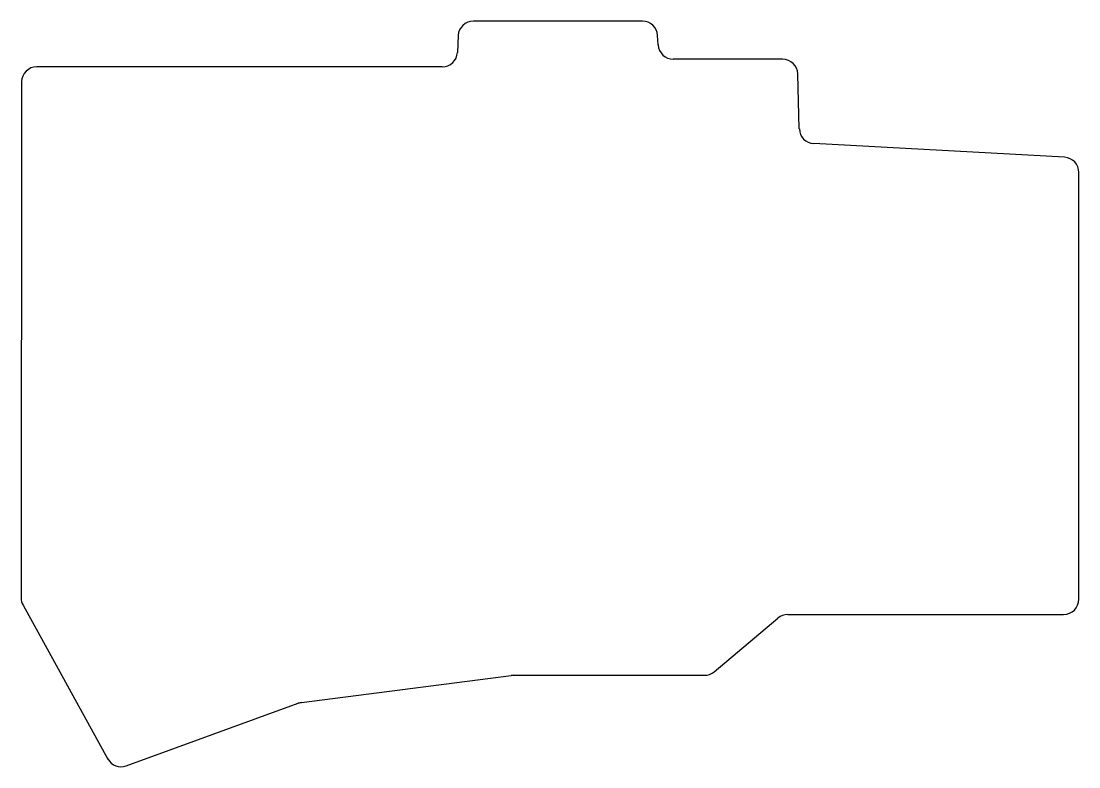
# Model space of a CAD drawing. Header units: millimetres. Extents: x 259 to 398, y -115 to -17.
import ezdxf

# ---------------------------------------------------------------- set-up
doc = ezdxf.new("R2010")
doc.units = ezdxf.units.MM

msp = doc.modelspace()

# ---------------------------------------------------------------- linework, layer by layer
for p, q in [((340.62, -17), (318.4, -17)), ((316.4, -18.9), (316.3, -21.1)), ((342.69, -20.12), (342.61, -18.88)), ((359.05, -22), (344.68, -22)), ((314.3, -23), (261, -23)), ((259, -25), (258.94, -92.82)), ((361.25, -31.16), (361.05, -23.95)), ((396.11, -34.9), (363.14, -33.1)), ((398, -93), (398, -36.89)), ((259.19, -93.79), (270.33, -114)), ((350.06, -102.53), (358.44, -95.47)), ((359.73, -95), (396, -95)), ((295.8, -106.57), (323.37, -103.02)), ((323.63, -103), (348.77, -103)), ((272.76, -114.91), (295.38, -106.68))]:
    msp.add_line(p, q)
for centre, start, end in [((318.4, -19), 90, 177.1376), ((340.62, -19), 3.4336, 90), ((344.68, -20), 183.4336, 270), ((314.3, -21), 270, 357.1376), ((359.05, -24), 1.5622, 90), ((261, -25), 90, 179.9486), ((363.25, -31.1), 181.5622, 266.8807), ((396, -36.89), 0, 86.8807), ((260.94, -92.82), 179.9486, 208.8667), ((396, -93), 270, 0), ((359.73, -97), 90, 130.1009), ((348.77, -101), 270, 310.1009), ((323.63, -105), 90, 97.3542), ((296.06, -108.56), 97.3542, 110), ((272.08, -113.03), 208.8667, 290)]:
    msp.add_arc(centre, 2, start, end)

doc.saveas('drawing.dxf')
